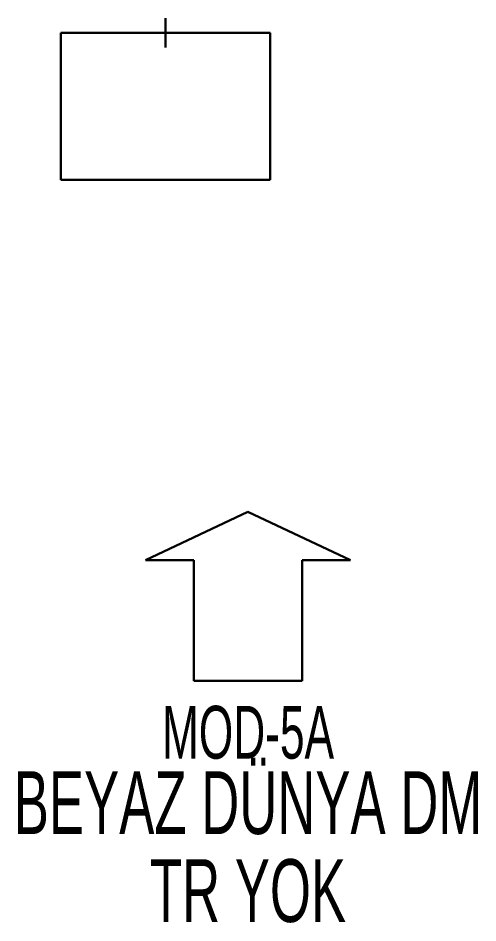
# Model space of a CAD drawing. Header units: millimetres. Extents: x 568462 to 571186, y 4080123 to 4081617.
# Drawn here: x 568462.4 to 568480.69, y 4080262.19 to 4080298.19 of the extents above; entities that cross this region are included whole.
import ezdxf
from ezdxf.enums import TextEntityAlignment as Align

# ---------------------------------------------------------------- set-up
doc = ezdxf.new("R2010")
doc.units = ezdxf.units.MM
doc.layers.add('TRAFO_MEVCUT', color=5, linetype='Continuous', lineweight=30)
doc.styles.get("Standard").update_dxf_attribs({"font": 'Arial'})

# ---------------------------------------------------------------- blocks, each defined once
blk = doc.blocks.new('MEV_BINA_KARE')
at = {"layer": 'TRAFO_MEVCUT', "linetype": 'Continuous'}
for p, q in [((0, 1.8), (0, 2.7)), ((-2.25, -2.25), (-2.25, 2.25)), ((-2.25, 2.25), (2.25, 2.25)), ((2.25, 2.25), (2.25, -2.25)), ((2.25, -2.25), (-2.25, -2.25))]:
    blk.add_line(p, q, dxfattribs=at)
blk = doc.blocks.new('MEV_MOD')
at = {"layer": 'TRAFO_MEVCUT', "linetype": 'Continuous'}
for p, q in [((-3.4, 2), (0, 3.6)), ((0, 3.6), (3.4, 2)), ((-1.8, 2), (-3.4, 2)), ((-1.8, -2), (-1.8, 2)), ((3.4, 2), (1.8, 2)), ((1.8, 2), (1.8, -2)), ((1.8, -2), (-1.8, -2))]:
    blk.add_line(p, q, dxfattribs=at)

msp = doc.modelspace()

# ---------------------------------------------------------------- block references
at = {"layer": 'TRAFO_MEVCUT'}
for name, p, xscale, yscale in [('MEV_BINA_KARE', (568468.261, 4080294.679), 1.85, 1.3), ('MEV_MOD', (568471.545564, 4080274.227969), 1.199999999999999, 1.199999999999999)]:
    msp.add_blockref(name, p, dxfattribs=dict(at, xscale=xscale, yscale=yscale))

# ---------------------------------------------------------------- texts
at = {"layer": 'TRAFO_MEVCUT', "width": 0.6}
for s, height, p in [('MOD-5A', 2.1, (568471.545564, 4080268.727969)), ('BEYAZ DÜNYA DM', 2.5, (568471.545564, 4080265.727969)), ('TR YOK', 2.5, (568471.545564, 4080262.227969))]:
    msp.add_text(s, height=height, dxfattribs=at).set_placement(p, align=Align.CENTER)

doc.saveas('drawing.dxf')
